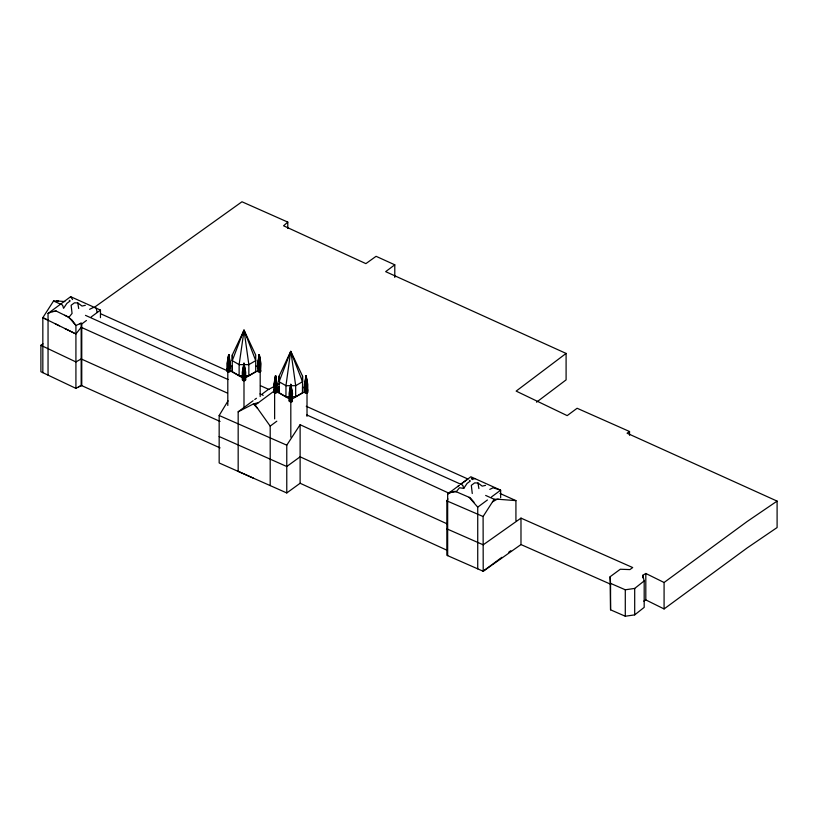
<?xml version="1.0" encoding="UTF-8"?>
<svg xmlns="http://www.w3.org/2000/svg" width="818" height="818" viewBox="0 0 818 818"><rect width="100%" height="100%" fill="white"/><g stroke="black" fill="none" stroke-linecap="round" stroke-linejoin="round"><path stroke-width="1.23" d="M230.42 368.867L230.42 363.366L228.743 354.552L228.723 372.057L229.93 371.771M242.782 375.636L239.132 375.636L232.271 371.669L232.271 366.065M244.132 330.278L255.707 360.656L248.846 364.624L239.132 364.624L232.271 360.656L232.271 355.053L244.05 330.227L255.707 355.053L255.707 371.669L248.846 375.636L245.206 375.636M257.558 368.867L257.558 363.366L259.245 354.552L259.255 372.057L260.461 371.771L260.962 363.366L259.275 354.552L260.461 364.061L260.461 371.771M289.613 396.71L285.963 396.71L279.102 392.742L279.102 387.139M302.537 376.127L302.537 381.73L295.676 385.687L285.963 385.687L279.102 381.73L279.102 376.127L290.768 351.3L302.537 376.127L302.537 392.742L295.676 396.71L292.036 396.71M290.84 384.429L292.527 393.243L292.026 401.658L290.819 401.945L289.122 400.963L289.122 393.243L290.809 384.429L290.819 437.17M302.537 392.742L302.537 387.139M227.527 364.061L228.713 354.552L227.026 363.366L227.026 371.075L228.723 372.057M258.059 364.061L259.245 354.552L259.255 356.781M274.357 385.125L275.543 375.626L277.251 384.429L277.251 391.045M292.026 392.558L290.83 384.429L289.623 393.939L289.623 401.658M279.102 381.73L290.676 351.413L285.963 385.687L285.963 396.71M228.713 354.542L227.527 362.671L227.527 371.771M242.793 371.484L243.979 363.356L245.686 372.18L245.686 379.889L243.989 380.871L242.292 379.889L242.292 372.18L243.979 363.366L245.196 371.484L245.196 380.585M258.222 361.505L259.245 354.542M276.76 383.744L275.564 375.615L274.357 383.744L274.357 392.844L276.76 392.844M289.623 392.558L290.809 384.429L292.026 393.939L292.026 401.658M304.889 383.744L306.075 375.615L307.793 384.429L307.793 392.149L306.085 393.131L304.889 392.844M276.76 391.74L275.564 375.626L273.856 384.429L274.357 392.844M243.089 333.908L243.928 330.227L244.613 332.681M232.271 360.656L243.846 330.278M93.947 307.64L241.964 201.77L287.783 222.097L283.57 225.788L365.891 263.631L376.086 256.31L394.787 264.817L385.656 271.648L566.097 353.427L516.158 391.106L567.181 415.626L577.109 408.264L629.543 431.515L627.089 433.223L777.1 501.107L747.192 521.475L664.083 582.498L645.811 573.469L642.774 575.31L644.185 580.923L644.185 607.365L634.696 614.87L625.289 616.23L610.555 609.819L610.116 576.731L620.289 569.246L629.932 569.584L632.713 567.559L520.984 518.121L520.984 544.563L483.213 571.261L446.843 555.289L446.843 500.861L447.916 498.888M449.552 493.469L300.114 424.716L300.114 483.264L286.77 492.947L219.163 462.968L219.163 415.493L228.069 400.83M58.518 301.065L53.538 300.993L42.833 317.67L42.833 372.671M483.213 571.261L483.101 516.516L494.174 499.256L499.144 499.328M286.77 492.947L286.77 445.166L300.114 424.716M447.661 555.647L447.661 493.949L451.955 492.058L456.25 491.751L459.491 487.763L463.745 488.387L467.068 483.438L470.381 480.984L469.44 480.391M227.026 371.075L227.527 370.38M273.856 392.149L274.357 391.454M289.122 400.963L289.623 400.268M64.724 315.257L68.896 317.312L72.066 313.447L71.125 305.288L74.448 302.834L77.761 302.916L82.025 306.065L85.338 305.319M610.116 576.731L610.555 583.367L625.289 589.788L634.696 588.428L644.185 580.923M536.536 402.17L566.097 379.879L566.097 353.427M450.974 491.485L447.661 493.949L459.266 485.34L457.599 486.577M467.538 479.215L460.933 484.113L470.851 476.761L500.647 490.176L500.647 497.722M48.047 375.145L48.047 313.447L70.655 296.689L100.461 310.104L100.461 317.66M78.538 386.883L81.759 385.656L81.759 323.959L86.432 320.492M91.105 317.026L100.461 310.104M253.437 478.172L238.171 471.301L238.171 411.802L253.099 400.738M254.756 399.511L256.423 398.284M262.22 393.979L268.028 389.685L274.419 386.382M238.171 411.802L253.437 403.918L255.206 405.063L274.275 390.932M270.196 485.595L270.196 426.106L276.811 421.198M477.732 568.858L477.732 507.15L487.416 499.982M491.557 496.904L500.647 490.176L493.111 487.784L489.788 489.368M483.101 571.209L491.536 564.962M492.477 564.267L501.853 557.314M508.745 552.211L510.8 550.688M643.786 601.138L645.811 599.911L664.083 608.94L747.192 547.917L777.1 527.549L777.1 501.107M220.042 447.886L81.166 385.39L75.921 388.376L40.9 371.75L40.9 345.308L42.976 343.836M520.984 518.121L483.213 544.819L446.843 528.847M492.477 501.894L497.17 499.184L515.923 500.616L515.923 520.626M230.175 367.026L232.302 365.799M290.768 351.464L302.537 381.73M227.803 405.472L227.803 371.075L226.985 368.867L243.989 378.683L259.93 369.48M277.005 388.1L279.132 386.873M276.545 385.288L279.736 383.642M89.602 309.306L92.915 307.711M79.796 323.775L81.166 323.171L81.759 323.959M48.047 313.447L52.219 311.648L56.381 311.147M451.413 492.293L455.176 491.281L470.207 497.763L473.97 502.201M258.519 402.609L253.437 403.918L257.629 408.458M485.534 485.381L482.211 486.137L477.957 482.988L474.634 482.896L471.321 485.36L472.262 493.51M52.025 311.73L56.013 310.963L67.955 316.852L71.933 319.991L75.921 325.482L75.921 388.376M471.332 478.939L475.105 478.683M56.739 300.932L64.857 301.556M258.059 371.771L259.255 372.057M446.843 500.861L483.101 516.516M219.163 415.493L286.77 445.166M520.984 544.563L610.606 584.216M219.163 436.526L286.77 466.505L300.114 456.822L447.129 523.857M100.839 313.846L227.496 370.83M260.482 385.677L268.999 389.511M306.249 406.27L468.029 479.072M499.962 493.438L515.923 500.616M53.538 300.993L62.056 304.828M85.471 315.359L228.089 379.532M260.022 393.898L263.212 395.339M306.852 414.971L462.242 484.89M485.657 495.432L494.174 499.256M227.506 393.131L81.166 327.292L75.921 333.949L64.888 328.519M220.042 421.434L81.166 358.949L75.921 361.934L40.9 345.308M300.114 483.264L447.466 550.453M48.344 320.38L42.833 317.67L59.377 325.809M55.338 323.826L74.111 333.059M302.507 386.873L304.633 388.1M255.676 365.799L257.803 367.026M69.254 300.318L70.195 300.922L66.871 303.376L63.559 308.325L62.618 305.237M469.133 497.303L477.732 507.15M68.896 317.312L75.921 325.482L81.166 323.171L81.166 385.39M307.292 391.454L307.793 392.149M292.026 400.268L292.527 400.963M260.461 370.38L260.962 371.075M245.196 379.194L245.686 379.889M255.206 405.063L270.196 426.106M70.655 296.689L72.567 299.572M471.822 478.203L472.763 479.634M462.804 485.309L463.745 488.387M96.207 308.192L97.168 312.537M477.957 482.988L478.898 488.591M77.761 302.916L78.702 308.529M259.265 354.542L260.288 361.505M228.723 359.02L228.723 354.542L229.93 362.671M290.881 351.464L295.676 385.687L295.676 396.71M307.292 385.125L306.096 375.626L304.388 384.429L304.388 391.045M245.196 372.875L243.999 363.366L242.793 372.875L242.793 380.585M228.733 354.552L229.93 370.666M243.989 378.683L243.989 380.421M664.083 582.498L664.083 608.94M645.811 573.469L645.811 599.911M642.774 575.31L642.774 577.825M634.696 588.428L634.696 614.87M629.543 431.515L629.543 435.288M625.289 589.788L625.289 616.23M610.555 583.367L610.555 609.819M394.787 264.817L394.787 277.404M307.292 392.844L307.292 383.744L306.096 375.615L304.889 391.74M307.016 416.352L307.016 392.149L307.824 389.941L290.819 399.757L273.815 389.941L274.633 392.149L274.633 418.898M306.085 378.969L306.085 375.605L306.085 393.131M290.819 384.419L290.819 388.908M287.783 222.097L287.783 228.396M279.102 376.127L279.102 392.742M275.554 375.605L275.554 393.131M260.185 371.075L260.185 396.556M258.059 362.671L258.059 370.666M248.846 375.636L248.846 364.624L244.05 330.39L239.132 364.624L239.132 375.636M243.989 366.709L243.989 363.356L243.989 408.448M232.271 355.053L232.271 371.669"/></g></svg>
